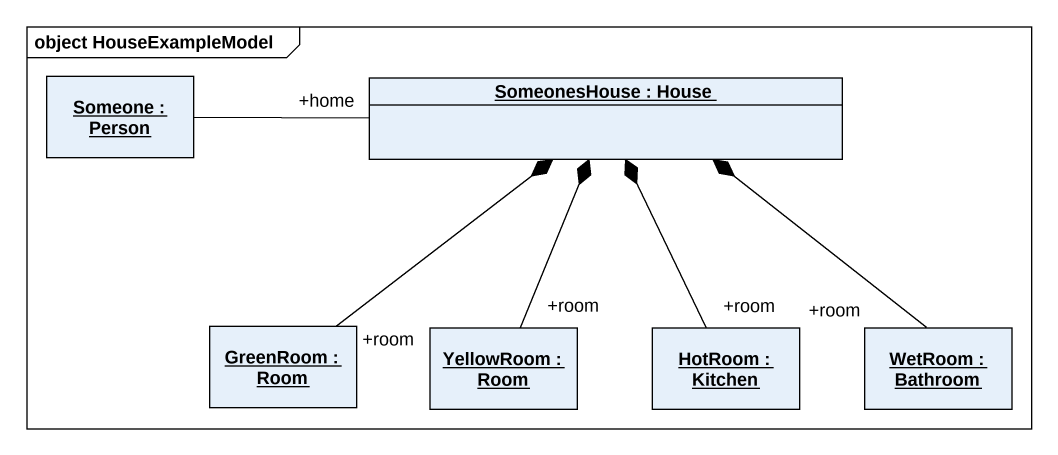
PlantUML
@startuml
mainframe object HouseExampleModel
hide circle
hide empty members
object "Someone : Person" as Someone
object "SomeonesHouse : House" as SomeonesHouse
object "GreenRoom : Room" as GreenRoom
object "YellowRoom : Room" as YellowRoom
object "HotRoom : Kitchen" as HotRoom
object "WetRoom : Bathroom" as WetRoom
Someone -right- "+home" SomeonesHouse
GreenRoom "+room" -up-* SomeonesHouse
YellowRoom "+room" -up-* SomeonesHouse
HotRoom "+room" -up-* SomeonesHouse
WetRoom "+room" -up-* SomeonesHouse
@enduml
